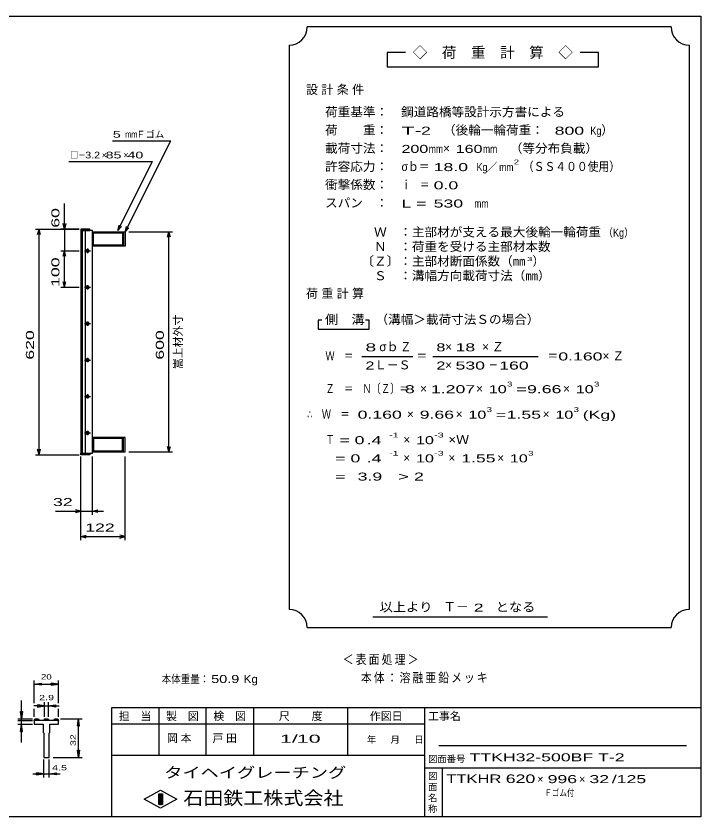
# Model space of a CAD drawing. Units: millimetres, scale not verified. Extents: x -1820 to 1731, y -1282 to 1054.
# Drawn here: x -151 to 1731, y -1146 to 1054 of the extents above; entities that cross this region are included whole.
import ezdxf
from ezdxf.enums import TextEntityAlignment as Align

# ---------------------------------------------------------------- set-up
doc = ezdxf.new("R2010")
doc.units = ezdxf.units.MM
doc.header["$LTSCALE"] = 10
for name, color, linetype, lineweight in [('0_2', 150, 'Continuous', 25), ('16', 3, 'Continuous', 25), ('22', 2, 'Continuous', 25), ('32', 4, 'Continuous', 25)]:
    doc.layers.add(name, color=color, linetype=linetype, lineweight=lineweight)
doc.styles.add('ベクトル', font='')
doc.styles.get('ベクトル').set_extended_font_data('ベクトル')

msp = doc.modelspace()

# ---------------------------------------------------------------- linework, layer by layer
at = {"layer": '0_2'}
for p, q in [((-1729, 1053.5), (1731, 1053.5)), ((1731, 1053.5), (1731, -1146.5)), ((1731, -846.5), (111, -846.5)), ((111, -846.5), (111, -1146.5)), ((241, -846.5), (241, -976.5)), ((371, -976.5), (371, -846.5)), ((501, -846.5), (501, -976.5)), ((761, -976.5), (761, -846.5)), ((971, -846.5), (971, -1146.5)), ((971, -891.5), (111, -891.5)), ((1691, -951.5), (1011, -951.5)), ((111, -976.5), (971, -976.5)), ((971, -1011.5), (1731, -1011.5)), ((1021, -1146.5), (1021, -1011.5)), ((201, -1097.5), (246, -1072.5)), ((246, -1072.5), (291, -1097.5)), ((246, -1122.5), (201, -1097.5)), ((241, -1082.5), (251, -1082.5)), ((241, -1112.5), (241, -1082.5)), ((241, -1082.5), (243, -1082.5)), ((243, -1082.5), (243, -1112.5)), ((245, -1112.5), (245, -1082.5)), ((245, -1082.5), (247, -1082.5)), ((291, -1097.5), (246, -1122.5)), ((247, -1082.5), (247, -1112.5)), ((249, -1112.5), (249, -1082.5)), ((249, -1082.5), (251, -1082.5)), ((251, -1082.5), (251, -1112.5)), ((251, -1082.5), (251, -1112.5)), ((251, -1112.5), (241, -1112.5)), ((243, -1112.5), (245, -1112.5)), ((247, -1112.5), (249, -1112.5)), ((1731, -1146.5), (-1729, -1146.5))]:
    msp.add_line(p, q, dxfattribs=at)
at = {"layer": '16'}
for p, q in [((52, 468.5), (27, 468.5)), ((27, 468.5), (27, 464)), ((27, 464), (52, 464)), ((27, 464), (27, -147)), ((59, 464), (27, 464)), ((28.5, 464), (28.5, -147)), ((31.5, -147), (31.5, 464)), ((39, 464), (39, -147)), ((52, 464), (52, 468.5)), ((59, -147), (59, 464)), ((59, 461), (144, 461)), ((59, 421), (59, 461)), ((62, 458), (141, 458)), ((62, 424), (62, 458)), ((141, 458), (141, 424)), ((144, 461), (144, 421)), ((144, 461), (149, 461)), ((149, 461), (149, 421)), ((144, 421), (59, 421)), ((141, 424), (62, 424)), ((149, 421), (144, 421)), ((37, 408.5), (53, 408.5)), ((47, 411.5), (43, 411.5)), ((43, 405.5), (47, 405.5)), ((45, 414.5), (45, 402.5)), ((37, 308.5), (53, 308.5)), ((47, 311.5), (43, 311.5)), ((45, 314.5), (45, 302.5)), ((43, 305.5), (47, 305.5)), ((37, 208.5), (53, 208.5)), ((47, 211.5), (43, 211.5)), ((43, 205.5), (47, 205.5)), ((45, 214.5), (45, 202.5)), ((47, 111.5), (43, 111.5)), ((45, 114.5), (45, 102.5)), ((37, 108.5), (53, 108.5)), ((43, 105.5), (47, 105.5)), ((37, 8.5), (53, 8.5)), ((47, 11.5), (43, 11.5)), ((43, 5.5), (47, 5.5)), ((45, 14.5), (45, 2.5)), ((45, -85.5), (45, -97.5)), ((37, -91.5), (53, -91.5)), ((47, -88.5), (43, -88.5)), ((43, -94.5), (47, -94.5)), ((144, -104), (59, -104)), ((59, -104), (59, -144)), ((141, -107), (62, -107)), ((62, -107), (62, -141)), ((141, -141), (141, -107)), ((144, -144), (144, -104)), ((149, -104), (144, -104)), ((149, -144), (149, -104)), ((27, -147), (52, -147)), ((27, -151.5), (27, -147)), ((27, -147), (59, -147)), ((52, -151.5), (27, -151.5)), ((52, -147), (52, -151.5)), ((59, -144), (144, -144)), ((62, -141), (141, -141)), ((144, -144), (149, -144))]:
    msp.add_line(p, q, dxfattribs=at)
for centre, radius, start, end in [((43, 408.5), 3, 90, 270), ((45, 408.5), 4, 46.6, 133.4), ((45, 408.5), 4, 226.6, 313.4), ((47, 408.5), 3, 270, 90), ((43, 308.5), 3, 90, 270), ((45, 308.5), 4, 46.6, 133.4), ((47, 308.5), 3, 270, 90), ((45, 308.5), 4, 226.6, 313.4), ((43, 208.5), 3, 90, 270), ((45, 208.5), 4, 46.6, 133.4), ((45, 208.5), 4, 226.6, 313.4), ((47, 208.5), 3, 270, 90), ((43, 108.5), 3, 90, 270), ((45, 108.5), 4, 46.6, 133.4), ((47, 108.5), 3, 270, 90), ((45, 108.5), 4, 226.6, 313.4), ((43, 8.5), 3, 90, 270), ((45, 8.5), 4, 46.6, 133.4), ((45, 8.5), 4, 226.6, 313.4), ((47, 8.5), 3, 270, 90), ((45, -91.5), 4, 46.6, 133.4), ((43, -91.5), 3, 90, 270), ((45, -91.5), 4, 226.6, 313.4), ((47, -91.5), 3, 270, 90)]:
    msp.add_arc(centre, radius, start, end, dxfattribs=at)
at = {"layer": '22', "color": 4}
for p, q in [((1649, 1023.5), (649, 1023.5)), ((599, 973.5), (599, -576.5)), ((1699, -576.5), (1699, 973.5)), ((919, 953.5), (869, 953.5)), ((869, 953.5), (869, 913.5)), ((1449, 953.5), (1399, 953.5)), ((1449, 913.5), (1449, 953.5)), ((869, 913.5), (1449, 913.5)), ((114, 711), (274, 711)), ((149, 461), (274, 711)), ((-6, 654), (224, 654)), ((129, 464), (224, 654)), ((-18, 468.5), (-18, 538.5)), ((-98, 468.5), (22, 468.5)), ((-92, 453.5), (-88, 468.5)), ((-84, 453.5), (-88, 468.5)), ((-88, -151.5), (-88, 468.5)), ((22, 468.5), (-28, 468.5)), ((-18, 468.5), (-22, 483.5)), ((-14, 483.5), (-18, 468.5)), ((-18, 468.5), (-18, 408.5)), ((129, 464), (132, 478.6)), ((129, 464), (139, 475)), ((149, 461), (152, 475.6)), ((149, 461), (159, 472)), ((159, 461), (279, 461)), ((265, 446), (269, 461)), ((273, 446), (269, 461)), ((269, -144), (269, 461)), ((-28, 408.5), (22, 408.5)), ((-22, 393.5), (-18, 408.5)), ((-14, 393.5), (-18, 408.5)), ((-18, 308.5), (-18, 408.5)), ((-28, 308.5), (22, 308.5)), ((-18, 308.5), (-22, 323.5)), ((-18, 308.5), (-14, 323.5)), ((689, 218.5), (679, 218.5)), ((679, 218.5), (679, 193.5)), ((819, 218.5), (809, 218.5)), ((819, 193.5), (819, 218.5)), ((679, 193.5), (819, 193.5)), ((799, 118.5), (939, 118.5)), ((994, 118.5), (1284, 118.5)), ((269, -144), (265, -129)), ((269, -144), (273, -129)), ((-98, -151.5), (22, -151.5)), ((-88, -151.5), (-92, -136.5)), ((-88, -151.5), (-84, -136.5)), ((159, -144), (279, -144)), ((27, -316.5), (27, -156.5)), ((27, -386.5), (27, -156.5)), ((59, -316.5), (59, -156.5)), ((149, -386.5), (149, -156.5)), ((-43, -306.5), (27, -306.5)), ((27, -306.5), (12, -302.5)), ((12, -310.5), (27, -306.5)), ((27, -306.5), (59, -306.5)), ((59, -306.5), (74, -302.5)), ((74, -310.5), (59, -306.5)), ((59, -306.5), (89, -306.5)), ((27, -376.5), (42, -372.5)), ((149, -376.5), (134, -372.5)), ((42, -380.5), (27, -376.5)), ((27, -376.5), (149, -376.5)), ((134, -380.5), (149, -376.5)), ((829, -596.5), (1309, -596.5)), ((649, -626.5), (1649, -626.5))]:
    msp.add_line(p, q, dxfattribs=at)
for centre, start, end in [((599, 1023.5), 270, 0), ((1699, 1023.5), 180, 270), ((599, -626.5), 0, 90), ((1699, -626.5), 90, 180)]:
    msp.add_arc(centre, 50, start, end, dxfattribs=at)
at = {"layer": '32'}
for p, q in [((-101, -833.5), (-101, -771.5)), ((-101, -781.5), (-81, -778.5)), ((-81, -784.5), (-101, -781.5)), ((-101, -781.5), (-34.33, -781.5)), ((-81, -784.5), (-81, -778.5)), ((-34.33, -781.5), (-54.33, -778.5)), ((-54.33, -784.5), (-54.33, -778.5)), ((-54.33, -784.5), (-34.33, -781.5)), ((-34.33, -833.5), (-34.33, -771.5)), ((-136, -876.5), (-136, -826.5)), ((-72.5, -871.5), (-72.5, -831.5)), ((-62.83, -831.5), (-62.83, -871.5)), ((-136, -876.5), (-139, -856.5)), ((-139, -856.5), (-133, -856.5)), ((-133, -856.5), (-136, -876.5)), ((-72.5, -841.5), (-102.5, -841.5)), ((-101, -871.5), (-101, -849.5)), ((-72.5, -841.5), (-92.5, -838.5)), ((-92.5, -838.5), (-92.5, -844.5)), ((-92.5, -844.5), (-72.5, -841.5)), ((-72.5, -841.5), (-62.83, -841.5)), ((-62.83, -841.5), (-42.83, -838.5)), ((-42.83, -844.5), (-62.83, -841.5)), ((-62.83, -841.5), (-32.83, -841.5)), ((-42.83, -838.5), (-42.83, -844.5)), ((-34.33, -871.5), (-34.33, -849.5)), ((-146, -876.5), (-106, -876.5)), ((-136, -891.5), (-136, -876.5)), ((-101, -881.5), (-99.33, -876.5)), ((-99.33, -876.5), (-89.67, -876.5)), ((-89.67, -876.5), (-88, -881.5)), ((-74.17, -881.5), (-72.5, -876.5)), ((-72.5, -876.5), (-62.83, -876.5)), ((-62.83, -876.5), (-61.17, -881.5)), ((-47.33, -881.5), (-45.67, -876.5)), ((-45.67, -876.5), (-36, -876.5)), ((-36, -876.5), (-34.33, -881.5)), ((-29.33, -876.5), (30.67, -876.5)), ((17.67, -896.5), (20.67, -876.5)), ((23.67, -896.5), (20.67, -876.5)), ((20.67, -983.17), (20.67, -876.5)), ((-146, -881.5), (-106, -881.5)), ((-146, -891.5), (-106, -891.5)), ((-139, -911.5), (-136, -891.5)), ((-133, -911.5), (-136, -891.5)), ((-136, -941.5), (-136, -891.5)), ((-101, -881.5), (-101, -891.5)), ((-34.33, -881.5), (-101, -881.5)), ((-101, -891.5), (-76.83, -891.5)), ((-76.83, -891.5), (-76.83, -914.83)), ((-58.5, -914.83), (-58.5, -891.5)), ((-58.5, -891.5), (-34.33, -891.5)), ((-34.33, -891.5), (-34.33, -881.5)), ((17.67, -896.5), (23.67, -896.5)), ((-139, -911.5), (-133, -911.5)), ((-76.83, -914.83), (-75.17, -916.5)), ((-75.17, -916.5), (-75.17, -983.17)), ((-60.17, -916.5), (-58.5, -914.83)), ((-60.17, -983.17), (-60.17, -916.5)), ((20.67, -983.17), (17.67, -963.17)), ((17.67, -963.17), (23.67, -963.17)), ((23.67, -963.17), (20.67, -983.17)), ((-75.17, -983.17), (-60.17, -983.17)), ((-75.17, -1038.17), (-75.17, -988.17)), ((-60.17, -1038.17), (-60.17, -988.17)), ((-49.33, -983.17), (30.67, -983.17)), ((-105.17, -1028.17), (-75.17, -1028.17)), ((-75.17, -1028.17), (-95.17, -1025.17)), ((-95.17, -1031.17), (-95.17, -1025.17)), ((-95.17, -1031.17), (-75.17, -1028.17)), ((-75.17, -1028.17), (-60.17, -1028.17)), ((-60.17, -1028.17), (-40.17, -1025.17)), ((-40.17, -1031.17), (-60.17, -1028.17)), ((-60.17, -1028.17), (-30.17, -1028.17)), ((-40.17, -1031.17), (-40.17, -1025.17))]:
    msp.add_line(p, q, dxfattribs=at)
msp.add_circle((-136, -881.5), 1, dxfattribs=at)

# ---------------------------------------------------------------- texts
at = {"layer": '0_2', "style": 'ベクトル'}
for s, height, p in [('担\u3000当', 21.99, (131, -869.5)), ('製\u3000図', 21.99, (261, -869.5)), ('検\u3000図', 21.99, (391, -869.5)), ('尺\u3000\u3000度', 21.99, (571, -869.5)), ('作図日', 21.99, (821, -869.5)), ('工事名', 21.99, (981, -869.5)), ('年', 18.33, (813, -934)), ('月', 18.33, (878, -934)), ('日', 18.33, (943, -934)), ('図面番号', 18.33, (981, -987)), ('図', 18.33, (981, -1034)), ('面', 18.33, (981, -1064)), ('名', 18.33, (981, -1094)), ('称', 18.33, (981, -1124))]:
    msp.add_text(s, height=height, dxfattribs=at).set_placement(p, align=Align.MIDDLE_LEFT)
at = {"layer": '0_2', "color": 222, "style": 'ベクトル'}
for s, height, width, p in [('タイヘイグレーチング', 29.33, 1.25, (256, -1024.5)), ('石田鉄工株式会社', 36.66, 1.1, (308.5, -1094.5))]:
    msp.add_text(s, height=height, dxfattribs=dict(at, width=width)).set_placement(p, align=Align.MIDDLE_LEFT)
at = {"layer": '22', "style": 'ベクトル'}
for s, height, p in [('◇\u3000荷\u3000重\u3000計\u3000算\u3000◇', 29.33, (939, 953.5)), ('）', 24.19, (1457, 740)), ('Ｆゴム', 18.33, (179, 728.5)), ('×', 24.19, (1022, 690)), ('×', 18.33, (84, 671.5)), ('×', 18.33, (144, 671.5)), ('／', 21.99, (1141.5, 638.5)), ('）', 24.19, (1268, 380)), ('σｂ', 24.19, (847, 145)), ('×', 24.19, (1028, 145)), ('Ｌ－Ｓ', 24.19, (834, 95)), ('×', 24.19, (1028, 95)), ('×', 24.19, (959, 30)), ('×', 24.19, (1113, 30)), ('×', 24.19, (1352, 30)), ('×', 24.19, (923, -40)), ('×', 24.19, (1057, -40)), ('×', 24.19, (1296, -40)), ('×', 24.19, (913, -110)), ('×', 24.19, (913, -160)), ('×', 24.19, (1037, -160)), ('×', 24.19, (1171, -160)), ('Ｔ－', 25.66, (1023, -569)), ('×', 21.99, (1281, -1042.5)), ('×', 21.99, (1396, -1042.5))]:
    msp.add_text(s, height=height, dxfattribs=at).set_placement(p, align=Align.MIDDLE_LEFT)
for s, height, width, p in [('荷重基準：\u3000', 24.19, 1.05, (698, 790)), ('鋼道路橋等設計示方書による', 24.19, 1.05, (907, 790)), ('荷\u3000\u3000重：\u3000', 24.19, 1.05, (698, 740)), ('T-', 21.99, 2, (908, 738.5)), (' 2 ', 21.99, 1.65, (948, 738.5)), ('（後輪一輪荷重：', 24.19, 1.05, (1022, 740)), ('  800', 21.99, 1.65, (1302, 738.5)), ('Kg', 21.99, 0.85, (1427, 738.5)), (' 5 ', 18.33, 1.6, (104, 728.5)), ('mm', 18.33, 0.75, (149, 728.5)), ('載荷寸法：\u3000', 24.19, 1.05, (698, 690)), ('\u3000（等分布負載）', 24.19, 1.05, (1171, 690)), ('200', 21.99, 1.5, (908, 688.5)), ('mm', 21.99, 0.8, (983, 688.5)), ('160', 21.99, 1.5, (1057, 688.5)), ('mm', 21.99, 0.8, (1132, 688.5)), ('□－', 18.33, 0.8, (-1, 671.5)), ('3.2', 18.33, 1.2, (39, 671.5)), (' 85 ', 18.33, 1.6, (84, 671.5)), (' 40 ', 18.33, 1.6, (144, 671.5)), ('許容応力：\u3000', 24.19, 1.05, (698, 640)), ('σｂ＝', 24.19, 0.9, (908, 640)), (' 18.0', 21.99, 1.65, (983, 638.5)), ('Kg', 21.99, 0.85, (1114, 638.5)), ('mm', 21.99, 0.8, (1176.5, 638.5)), ('2', 13.2, 1.5, (1216.5, 652.5)), ('（ＳＳ４００使用）', 24.19, 0.9, (1241.5, 640)), ('衝撃係数：\u3000', 24.19, 1.05, (698, 590)), ('ｉ\u3000＝', 24.19, 0.75, (908, 590)), (' 0.0', 21.99, 1.65, (983, 588.5)), ('スパン\u3000：\u3000', 24.19, 1.05, (698, 540)), ('L =', 21.99, 1.65, (908, 538.5)), (' 530 ', 21.99, 1.65, (983, 538.5)), ('mm', 21.99, 0.8, (1108, 538.5)), ('\u3000Ｗ\u3000：主部材が支える最大後輪一輪荷重', 24.19, 1.05, (798, 460)), ('（Kg）', 21.99, 0.85, (1463, 458.5)), ('\u3000Ｎ\u3000：荷重を受ける主部材本数', 24.19, 1.05, (798, 420)), ('〔Ｚ〕：主部材断面係数（㎜', 24.19, 1.05, (798, 380)), ('3', 11, 1.8, (1253, 386)), ('\u3000Ｓ\u3000：溝幅方向載荷寸法（㎜）', 24.19, 1.05, (798, 340)), ('側\u3000溝', 24.19, 1.1, (698, 220)), ('\u3000（溝幅＞載荷寸法Ｓの場合）', 24.19, 1.05, (802, 220)), ('8', 21.99, 1.8, (809, 143.5)), ('Ｚ', 24.19, 0.9, (905, 145)), ('8', 21.99, 1.5, (1004, 143.5)), (' 18 ', 21.99, 1.65, (1043, 143.5)), ('Ｗ\u3000＝', 24.19, 0.75, (699, 120)), ('＝', 24.19, 0.9, (949, 120)), ('＝', 24.19, 0.9, (1309, 120)), ('0.160', 21.99, 1.65, (1339, 118.5)), ('2', 21.99, 1.5, (809, 93.5)), ('2', 21.99, 1.5, (1004, 93.5)), (' 530 ', 21.99, 1.65, (1043, 93.5)), ('－', 24.19, 0.75, (1148, 95)), (' 160 ', 21.99, 1.65, (1163, 93.5)), ('Ｚ\u3000＝\u3000Ｎ〔Ｚ〕＝', 24.19, 0.75, (699, 30)), ('3', 13.2, 1.5, (1198, 42.5)), ('3', 13.2, 1.5, (1437, 42.5)), (' 8 ', 21.99, 1.65, (904, 28.5)), ('1.207', 21.99, 1.65, (989, 28.5)), ('10', 21.99, 1.5, (1148, 28.5)), ('=', 21.99, 1.7, (1223, 28.5)), ('9.66', 21.99, 1.65, (1253, 28.5)), ('10', 21.99, 1.5, (1387, 28.5)), ('3', 13.2, 1.5, (1142, -27.5)), ('3', 13.2, 1.5, (1381, -27.5)), ('∴\u3000Ｗ\u3000＝', 24.19, 0.75, (649, -40)), (' 0.160', 21.99, 1.65, (774, -41.5)), ('9.66', 21.99, 1.65, (958, -41.5)), ('10', 21.99, 1.5, (1092, -41.5)), ('=', 21.99, 1.7, (1167, -41.5)), ('1.55', 21.99, 1.65, (1197, -41.5)), ('10', 21.99, 1.5, (1331, -41.5)), ('(Kg)', 21.99, 1.65, (1406, -41.5)), ('Ｔ', 24.19, 0.75, (699, -110)), (' = 0', 21.99, 1.65, (724, -111.5)), (' .4 ', 21.99, 1.65, (799, -111.5)), ('-1', 13.2, 1.65, (874, -97.5)), ('10', 21.99, 1.5, (948, -111.5)), ('-3', 13.2, 1.65, (998, -97.5)), ('×Ｗ', 24.19, 1.1, (1037, -110)), ('  = 0', 21.99, 1.65, (699, -161.5)), (' .4 ', 21.99, 1.65, (799, -161.5)), ('-1', 13.2, 1.65, (874, -147.5)), ('10', 21.99, 1.5, (948, -161.5)), ('-3', 13.2, 1.65, (998, -147.5)), ('1.55', 21.99, 1.65, (1072, -161.5)), ('10', 21.99, 1.5, (1206, -161.5)), ('3', 13.2, 1.5, (1256, -147.5)), ('  =', 21.99, 1.65, (699, -211.5)), (' 3.9', 21.99, 1.65, (774, -211.5)), ('>', 21.99, 1.7, (899, -211.5)), (' 2 ', 21.99, 1.65, (929, -211.5)), (' 32 ', 21.99, 1.65, (-63, -281.5)), (' 122 ', 21.99, 1.65, (25.5, -351.5)), ('以上より\u3000', 24.19, 1.1, (848, -570)), (' 2 ', 21.99, 1.65, (1093, -571.5)), ('となる', 24.19, 1.1, (1167, -570)), ('本体重量：', 21.99, 0.85, (249, -767.5)), (' 50.9', 21.99, 1.35, (374, -767.5)), ('Kg', 21.99, 1.1, (474, -767.5)), ('1/', 21.99, 2, (574, -931.5)), (' 10 ', 21.99, 2, (604, -931.5)), ('TTKH32-500BF T-2             ', 21.99, 1.65, (1095.07, -982.64)), ('TTKHR', 23.46, 1.45, (1031, -1041.5)), (' 620 ', 23.46, 1.55, (1181, -1041.5)), (' 996 ', 21.99, 1.65, (1296, -1042.5)), (' 32 ', 21.99, 1.65, (1411, -1042.5)), ('/', 21.99, 1.65, (1486, -1042.5)), (' 125 ', 21.99, 1.65, (1486, -1042.5)), ('Ｆゴム付', 18.33, 0.8, (1301, -1080))]:
    msp.add_text(s, height=height, dxfattribs=dict(at, width=width)).set_placement(p, align=Align.MIDDLE_LEFT)
at = {"layer": '22', "style": 'ベクトル', "width": 1.65}
for s, p in [(' 60 ', (-43, 458.5)), (' 100 ', (-43, 296)), (' 620 ', (-113, 96)), (' 600', (244, 96))]:
    msp.add_text(s, height=21.99, rotation=90, dxfattribs=at).set_placement(p, align=Align.MIDDLE_LEFT)
at = {"layer": '22', "style": 'ベクトル'}
msp.add_text('嵩上材外寸', height=21.99, rotation=90, dxfattribs=at).set_placement((294, 83.5), align=Align.MIDDLE_LEFT)
at = {"layer": '22', "attachment_point": 4, "style": 'ベクトル'}
for s, insert, char_height in [('\\T1.28;設計条件', (645.5, 850), 24.19), ('\\T1.28;荷重計算', (645.5, 290), 24.19), ('\\T1.42;×Ｚ', (1129.5, 145), 24.19), ('\\T1.42;×Ｚ', (1460.5, 120), 24.19), ('\\T1.2;\\W0.85;＜表面処理＞', (746.5, -715), 25.66), ('\\T1.19;\\W0.85;本体：溶融亜鉛メッキ', (796.5, -765), 25.66), ('\\T1.25;岡本\u3000', (263.5, -931.5), 21.99), ('\\T1.25;戸田\u3000', (388.5, -931.5), 21.99)]:
    msp.add_mtext(s, dxfattribs=dict(at, insert=insert, char_height=char_height))
at = {"layer": '32', "color": 2, "style": 'ベクトル'}
for s, width, p in [('20', 1.35, (-82.67, -761.5)), ('2.9', 1.5, (-87.67, -818.5)), (' 4.5 ', 1.5, (-60.17, -1011.17))]:
    msp.add_text(s, height=14.66, dxfattribs=dict(at, width=width)).set_placement(p, align=Align.MIDDLE_LEFT)
at = {"layer": '32', "color": 2, "style": 'ベクトル', "width": 1.5}
msp.add_text(' 32 ', height=14.66, rotation=90, dxfattribs=at).set_placement((5.67, -959.83), align=Align.MIDDLE_LEFT)

doc.saveas('drawing.dxf')
